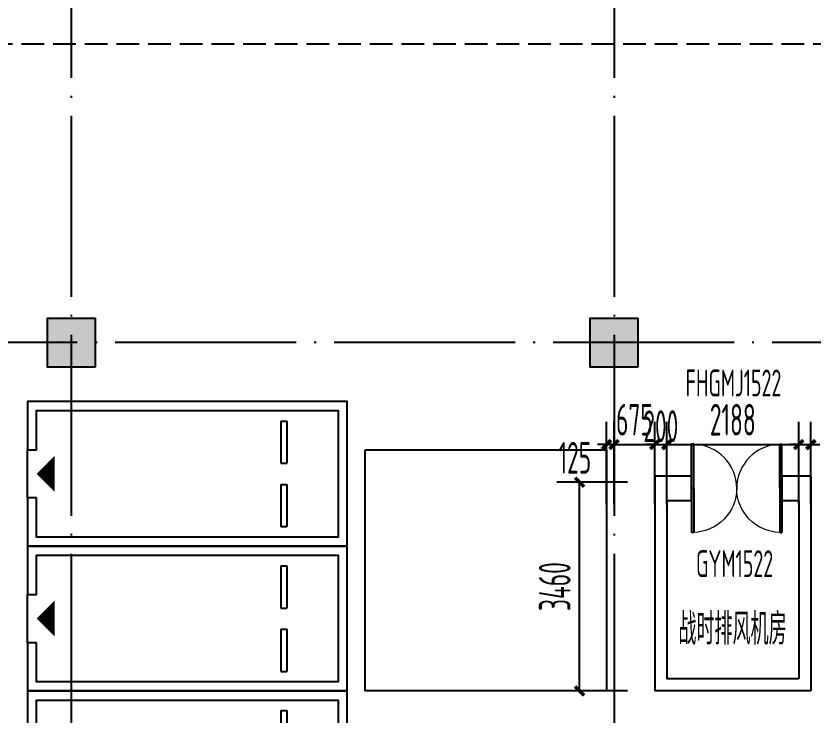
# Model space of a CAD drawing. Extents: x -473190 to 2138458, y -81875 to 2633646.
# Drawn here: x 85734 to 98952, y 77386 to 88977 of the extents above; entities that cross this region are included whole.
import ezdxf

# ---------------------------------------------------------------- set-up
doc = ezdxf.new("R2010")
doc.units = 0
doc.header["$LTSCALE"] = 1000
for name, pattern in [('__DASH', [0.35, 0.25, -0.1]), ('DASH', [0.35, 0.25, -0.1]), ('DOTE', [2.42, 2, -0.2, 0.02, -0.2])]:
    doc.linetypes.add(name, pattern=pattern)
for name, color, linetype in [('00-停车位', 67, 'Continuous'), ('A-COLUMN', 2, 'Continuous'), ('A-WALL', 2, 'Continuous'), ('DOOR_FIRE', 4, 'Continuous'), ('DOOR_FIRE_TEXT', 7, 'Continuous'), ('DOTE', 1, 'DOTE'), ('PUB_DIM', 3, 'Continuous'), ('PUB_HATCH', 8, 'Continuous'), ('索引线', 252, 'Continuous'), ('车行线', 4, 'Continuous'), ('雨棚投影', 147, 'Continuous')]:
    doc.layers.add(name, color=color, linetype=linetype)
doc.layers.add('RF-WZ', color=110, linetype='Continuous', lineweight=0)
doc.styles.add('8B2_02', font='tssdeng.shx', dxfattribs={"width": 0.6, "bigfont": 'TSSDCHN.shx'})
doc.styles.add('_TCH_DIM_T3', font='tssdeng.shx', dxfattribs={"width": 0.564706, "bigfont": '@@@tssdchn.shx'})
doc.styles.add('_TCH_WINDOW', font='tssdeng.shx', dxfattribs={"width": 0.8, "height": 3.5, "bigfont": 'tssdchn.shx'})
doc.dimstyles.new('_TCH_ARCH&&150', dxfattribs={"dimtxt": 525, "dimasz": 150, "dimexe": 375, "dimexo": 450, "dimgap": 150, "dimtad": 1, "dimdec": 0, "dimzin": 0, "dimdsep": 46, "dimtxsty": '_TCH_DIM_T3', "dimblk": 'ARCHTICK', "dimcen": 0.09, "dimclrt": 7, "dimazin": 2, "dimtfac": 1, "dimtdec": 0, "dimtix": 1, "dimtmove": 2, "dimatfit": 3, "dimfxl": 0, "dimtolj": 1, "dimtzin": 0, "dimarcsym": 0})

# ---------------------------------------------------------------- blocks, each defined once
blk = doc.blocks.new('车位2400x5300')
at = {"layer": '00-停车位', "color": 251}
for p, q in [((-875, -1000), (-175, -1000)), ((-875, -1100), (-875, -1000)), ((-175, -1100), (-175, -1000)), ((175, -1000), (875, -1000)), ((175, -1100), (175, -1000)), ((875, -1100), (875, -1000)), ((-875, -1100), (-175, -1100)), ((175, -1100), (875, -1100)), ((400, -5300), (-400, -5300))]:
    blk.add_line(p, q, dxfattribs=at)
blk.add_lwpolyline([(400, -5150), (400, -5300), (1200, -5300), (1200, 0), (-1200, 0), (-1200, -5300), (-400, -5300), (-400, -5150), (-1050, -5150), (-1050, -150), (1050, -150), (1050, -5150), (400, -5150)], dxfattribs=at)
blk.add_lwpolyline([(0, -5150, 0, 600, 0), (0, -4850, 600, 600, 0)], format="xyseb", dxfattribs=at)
blk = doc.blocks.new('A$C796A13F6')
at = {"layer": '车行线', "linetype": '__DASH', "ltscale": 1.5}
blk.add_lwpolyline([(39650, -70088), (-66275, -70088)], dxfattribs=at)
blk = doc.blocks.new('A$C4F5A101F')
at = {"layer": 'DOTE', "color": 16, "linetype": 'DOTE', "ltscale": 1.5}
for p, q in [((-115989.7, 16373.7), (-115989.7, -213765.2)), ((-106989.7, 16373.7), (-106989.7, -213765.2)), ((-39660.8, -74507.4), (-168489.7, -74507.4))]:
    blk.add_line(p, q, dxfattribs=at)
blk = doc.blocks.new('$DorLib2D$00000002')
for p, q in [((-0.5, 0), (-0.5, 0.4875)), ((-0.475, 0.4875), (-0.5, 0.4875)), ((-0.475, 0), (-0.475, 0.4875)), ((0.475, 0), (0.475, 0.4875)), ((0.475, 0.4875), (0.5, 0.4875)), ((0.5, 0), (0.5, 0.4875)), ((-0.5, 0), (-0.475, 0)), ((0.5, 0), (0.475, 0))]:
    blk.add_line(p, q)
at = {"lineweight": 13}
for centre, start, end in [((-0.4875, 0), 0, 88.53072), ((0.4875, 0), 91.46928, 180)]:
    blk.add_arc(centre, 0.4875, start, end, dxfattribs=at)
blk = doc.blocks.new('rfk')
blk.add_lwpolyline([(503123.2, -736535.2), (507123.2, -736535.2), (507123.2, -740535.2), (503123.2, -740535.2), (503123.2, -736535.2)])
at = {"layer": 'A-WALL'}
for p, q in [((508531.5, -736975.3), (507923.2, -736975.3)), ((507923.2, -736975.3), (507923.2, -740535.2)), ((508531.5, -737375.3), (508531.5, -736975.3)), ((510510.9, -736975.3), (510031.5, -736975.3)), ((510031.5, -736975.3), (510031.5, -737375.3)), ((510510.9, -736975.3), (510510.9, -740535.2)), ((508123.2, -737375.3), (508531.5, -737375.3)), ((508123.2, -737375.3), (508123.2, -740335.2)), ((510031.5, -737375.3), (510310.9, -737375.3)), ((510310.9, -737375.3), (510310.9, -740335.2)), ((510310.9, -740335.2), (508123.2, -740335.2)), ((510510.9, -740535.2), (507923.2, -740535.2))]:
    blk.add_line(p, q, dxfattribs=at)
at = {"layer": 'DOOR_FIRE'}
ref = blk.add_blockref('$DorLib2D$00000002', (509281.5, -737175.3), dxfattribs=dict(at, xscale=-1500, yscale=-1500, zscale=400, rotation=180.0000000045143))
ref.add_attrib('A', 'FHGMJ1522', (508433.4, -735652.2), dxfattribs={"layer": 'DOOR_FIRE_TEXT', "height": 446.25, "rotation": 0, "style": '_TCH_WINDOW', "width": 0.564706})
ref = blk.add_blockref('$DorLib2D$00000002', (509281.5, -737175.3), dxfattribs=dict(at, xscale=-1500, yscale=1500, zscale=100, rotation=180.0000000045143))
ref.add_attrib('A', 'GYM1522', (508607.9, -738647.7), dxfattribs={"layer": 'DOOR_FIRE_TEXT', "height": 446.25, "rotation": 0, "style": '_TCH_WINDOW', "width": 0.564706})
at = {"layer": 'RF-WZ', "style": '8B2_02', "width": 0.6}
blk.add_text('战时排风机房', height=525, dxfattribs=at).set_placement((508314, -739769.7))
blk = doc.blocks.new('_FZH')
blk.add_lwpolyline([(-0.5, -0.5), (0.5, -0.5), (0.5, 0.5), (-0.5, 0.5)], close=True)
at = {"layer": 'PUB_HATCH'}
blk.add_solid([(-0.5, -0.5), (0.5, -0.5), (-0.5, 0.5), (0.5, 0.5)], dxfattribs=at)
blk = doc.blocks.new('zzzzzzzzzzzzzzzz')
at = {"layer": 'A-COLUMN', "xscale": 800, "yscale": 800, "zscale": 800, "rotation": 90}
for p in [(68741, -246510), (77741, -246510)]:
    blk.add_blockref('_FZH', p, dxfattribs=at)
blk = doc.blocks.new('_ArchTick')
at = {"color": 0, "linetype": 'ByBlock', "const_width": 0.4}
blk.add_lwpolyline([(-0.5, -0.5), (0.5, 0.5)], dxfattribs=at)
blk = doc.blocks.new('*D2941')
at = {"layer": 'Defpoints', "color": 0, "transparency": 16777216}
for p in [(95080, 81246), (96327, 81246), (96327, 77786)]:
    blk.add_point(p, dxfattribs=at)
at = {"layer": 'PUB_DIM', "color": 0, "lineweight": -2, "transparency": 16777216}
for p, q in [((95877, 81246), (94705, 81246)), ((95080, 77786), (95080, 81246)), ((95877, 77786), (94705, 77786))]:
    blk.add_line(p, q, dxfattribs=at)
at = {"layer": 'PUB_DIM', "color": 0, "lineweight": -2, "transparency": 16777216, "xscale": 150, "yscale": 150, "zscale": 150}
for p, rotation in [((95080, 81246), 90), ((95080, 77786), 270)]:
    blk.add_blockref('_ArchTick', p, dxfattribs=dict(at, rotation=rotation))
at = {"layer": 'PUB_DIM', "color": 7, "transparency": 16777216, "insert": (94668, 79516), "char_height": 525, "attachment_point": 5, "rotation": 90, "style": '_TCH_DIM_T3'}
blk.add_mtext('\\A1;3460', dxfattribs=at)
blk = doc.blocks.new('*D2942')
at = {"layer": 'Defpoints', "color": 0, "transparency": 16777216}
for p in [(95652, 81870), (95527, 80433), (95652, 80433)]:
    blk.add_point(p, dxfattribs=at)
at = {"layer": 'PUB_DIM', "color": 0, "lineweight": -2, "transparency": 16777216}
for p, q in [((95527, 80883), (95527, 82245)), ((95652, 80883), (95652, 82245)), ((95527, 81870), (95377, 81870)), ((95527, 81870), (95652, 81870)), ((95652, 81870), (95802, 81870))]:
    blk.add_line(p, q, dxfattribs=at)
at = {"layer": 'PUB_DIM', "color": 0, "lineweight": -2, "transparency": 16777216, "xscale": 150, "yscale": 150, "zscale": 150}
blk.add_blockref('_ArchTick', (95527, 81870), dxfattribs=at)
at = {"layer": 'PUB_DIM', "color": 0, "lineweight": -2, "transparency": 16777216, "xscale": 150, "yscale": 150, "zscale": 150, "rotation": 180}
blk.add_blockref('_ArchTick', (95652, 81870), dxfattribs=at)
at = {"layer": 'PUB_DIM', "color": 7, "transparency": 16777216, "insert": (95002, 81651), "char_height": 525, "attachment_point": 5, "style": '_TCH_DIM_T3'}
blk.add_mtext('\\A1;125', dxfattribs=at)
blk = doc.blocks.new('*D2943')
at = {"layer": 'Defpoints', "color": 0, "transparency": 16777216}
for p in [(96327, 81870), (95652, 80433), (96327, 80433)]:
    blk.add_point(p, dxfattribs=at)
at = {"layer": 'PUB_DIM', "color": 0, "lineweight": -2, "transparency": 16777216}
for p, q in [((95652, 80883), (95652, 82245)), ((96327, 80883), (96327, 82245)), ((95652, 81870), (95502, 81870)), ((95652, 81870), (96327, 81870)), ((96327, 81870), (96477, 81870))]:
    blk.add_line(p, q, dxfattribs=at)
at = {"layer": 'PUB_DIM', "color": 0, "lineweight": -2, "transparency": 16777216, "xscale": 150, "yscale": 150, "zscale": 150}
blk.add_blockref('_ArchTick', (95652, 81870), dxfattribs=at)
at = {"layer": 'PUB_DIM', "color": 0, "lineweight": -2, "transparency": 16777216, "xscale": 150, "yscale": 150, "zscale": 150, "rotation": 180}
blk.add_blockref('_ArchTick', (96327, 81870), dxfattribs=at)
at = {"layer": 'PUB_DIM', "color": 7, "transparency": 16777216, "insert": (95990, 82283), "char_height": 525, "attachment_point": 5, "style": '_TCH_DIM_T3'}
blk.add_mtext('\\A1;675', dxfattribs=at)
blk = doc.blocks.new('*D2944')
at = {"layer": 'Defpoints', "color": 0, "transparency": 16777216}
for p in [(96527, 81870), (96327, 80433), (96527, 80433)]:
    blk.add_point(p, dxfattribs=at)
at = {"layer": 'PUB_DIM', "color": 0, "lineweight": -2, "transparency": 16777216}
for p, q in [((96327, 80883), (96327, 82245)), ((96527, 80883), (96527, 82245)), ((96327, 81870), (96177, 81870)), ((96327, 81870), (96527, 81870)), ((96527, 81870), (96677, 81870))]:
    blk.add_line(p, q, dxfattribs=at)
at = {"layer": 'PUB_DIM', "color": 0, "lineweight": -2, "transparency": 16777216, "xscale": 150, "yscale": 150, "zscale": 150}
blk.add_blockref('_ArchTick', (96327, 81870), dxfattribs=at)
at = {"layer": 'PUB_DIM', "color": 0, "lineweight": -2, "transparency": 16777216, "xscale": 150, "yscale": 150, "zscale": 150, "rotation": 180}
blk.add_blockref('_ArchTick', (96527, 81870), dxfattribs=at)
at = {"layer": 'PUB_DIM', "color": 7, "transparency": 16777216, "insert": (96427, 82176), "char_height": 525, "attachment_point": 5, "style": '_TCH_DIM_T3'}
blk.add_mtext('\\A1;200', dxfattribs=at)
blk = doc.blocks.new('*D2945')
at = {"layer": 'Defpoints', "color": 0, "transparency": 16777216}
for p in [(98715, 81870), (96527, 80433), (98715, 80433)]:
    blk.add_point(p, dxfattribs=at)
at = {"layer": 'PUB_DIM', "color": 0, "lineweight": -2, "transparency": 16777216}
for p, q in [((96527, 80883), (96527, 82245)), ((98715, 80883), (98715, 82245)), ((96527, 81870), (98715, 81870))]:
    blk.add_line(p, q, dxfattribs=at)
at = {"layer": 'PUB_DIM', "color": 0, "lineweight": -2, "transparency": 16777216, "xscale": 150, "yscale": 150, "zscale": 150, "rotation": 180}
blk.add_blockref('_ArchTick', (96527, 81870), dxfattribs=at)
at = {"layer": 'PUB_DIM', "color": 0, "lineweight": -2, "transparency": 16777216, "xscale": 150, "yscale": 150, "zscale": 150}
blk.add_blockref('_ArchTick', (98715, 81870), dxfattribs=at)
at = {"layer": 'PUB_DIM', "color": 7, "transparency": 16777216, "insert": (97621, 82283), "char_height": 525, "attachment_point": 5, "style": '_TCH_DIM_T3'}
blk.add_mtext('\\A1;2188', dxfattribs=at)
blk = doc.blocks.new('*D2946')
at = {"layer": 'Defpoints', "color": 0, "transparency": 16777216}
for p in [(98915, 81870), (98715, 80433), (98915, 80433)]:
    blk.add_point(p, dxfattribs=at)
at = {"layer": 'PUB_DIM', "color": 0, "lineweight": -2, "transparency": 16777216}
for p, q in [((98715, 80883), (98715, 82245)), ((98915, 80883), (98915, 82245)), ((98715, 81870), (98565, 81870)), ((98715, 81870), (98915, 81870)), ((98915, 81870), (99065, 81870))]:
    blk.add_line(p, q, dxfattribs=at)
at = {"layer": 'PUB_DIM', "color": 0, "lineweight": -2, "transparency": 16777216, "xscale": 150, "yscale": 150, "zscale": 150}
blk.add_blockref('_ArchTick', (98715, 81870), dxfattribs=at)
at = {"layer": 'PUB_DIM', "color": 0, "lineweight": -2, "transparency": 16777216, "xscale": 150, "yscale": 150, "zscale": 150, "rotation": 180}
blk.add_blockref('_ArchTick', (98915, 81870), dxfattribs=at)
at = {"layer": 'PUB_DIM', "color": 7, "transparency": 16777216, "insert": (99470, 81651), "char_height": 525, "attachment_point": 5, "style": '_TCH_DIM_T3'}
blk.add_mtext('\\A1;200', dxfattribs=at)

msp = doc.modelspace()

# ---------------------------------------------------------------- block references
msp.add_blockref('A$C796A13F6', (68602.3, 158598.1))
at = {"layer": '00-停车位', "rotation": 270}
for p in [(91227.3, 81385.6), (91227.3, 78985.6), (91227.3, 76585.6)]:
    msp.add_blockref('车位2400x5300', p, dxfattribs=at)
at = {"layer": '索引线', "color": 0}
msp.add_blockref('zzzzzzzzzzzzzzzz', (17910.9, 330071), dxfattribs=at)
at = {"layer": '索引线'}
msp.add_blockref('rfk', (-411595.9, 818320.8), dxfattribs=at)
at = {"layer": '雨棚投影', "linetype": 'DASH', "lineweight": -3, "ltscale": 2}
msp.add_blockref('A$C4F5A101F', (202642, 158068), dxfattribs=at)

# ---------------------------------------------------------------- dimensions: what is measured, and where the dimension line sits
at = {"layer": 'PUB_DIM'}
for p1, p2, distance, picture, middle in [((95652.3, 80432.8), (96327.3, 80432.8), 1437.6, '*D2943', (95989.8, 82283)), ((96527.3, 80432.8), (98715, 80432.8), 1437.6, '*D2945', (97621.1, 82283)), ((96327.3, 77785.6), (96327.3, 81245.5), 1246.9, '*D2941', (94667.9, 79515.6))]:
    dim = msp.add_aligned_dim(p1=p1, p2=p2, distance=distance, dimstyle='_TCH_ARCH&&150', dxfattribs=at)
    dim.commit()
    dim.dimension.update_dxf_attribs({"geometry": picture, "text_midpoint": middle})
for base, p1, p2, picture, middle in [((96527.3, 81870.5), (96327.3, 80432.8), (96527.3, 80432.8), '*D2944', (96427.3, 82175.8)), ((95652.3, 81870.5), (95527.3, 80432.8), (95652.3, 80432.8), '*D2942', (95002.3, 81650.8)), ((98915, 81870.5), (98715, 80432.8), (98915, 80432.8), '*D2946', (99470, 81650.8))]:
    dim = msp.add_linear_dim(base=base, p1=p1, p2=p2, angle=0, dimstyle='_TCH_ARCH&&150', dxfattribs=at)
    dim.commit()
    dim.dimension.update_dxf_attribs({"geometry": picture, "text_midpoint": middle, "dimtype": 129})

doc.saveas('drawing.dxf')
